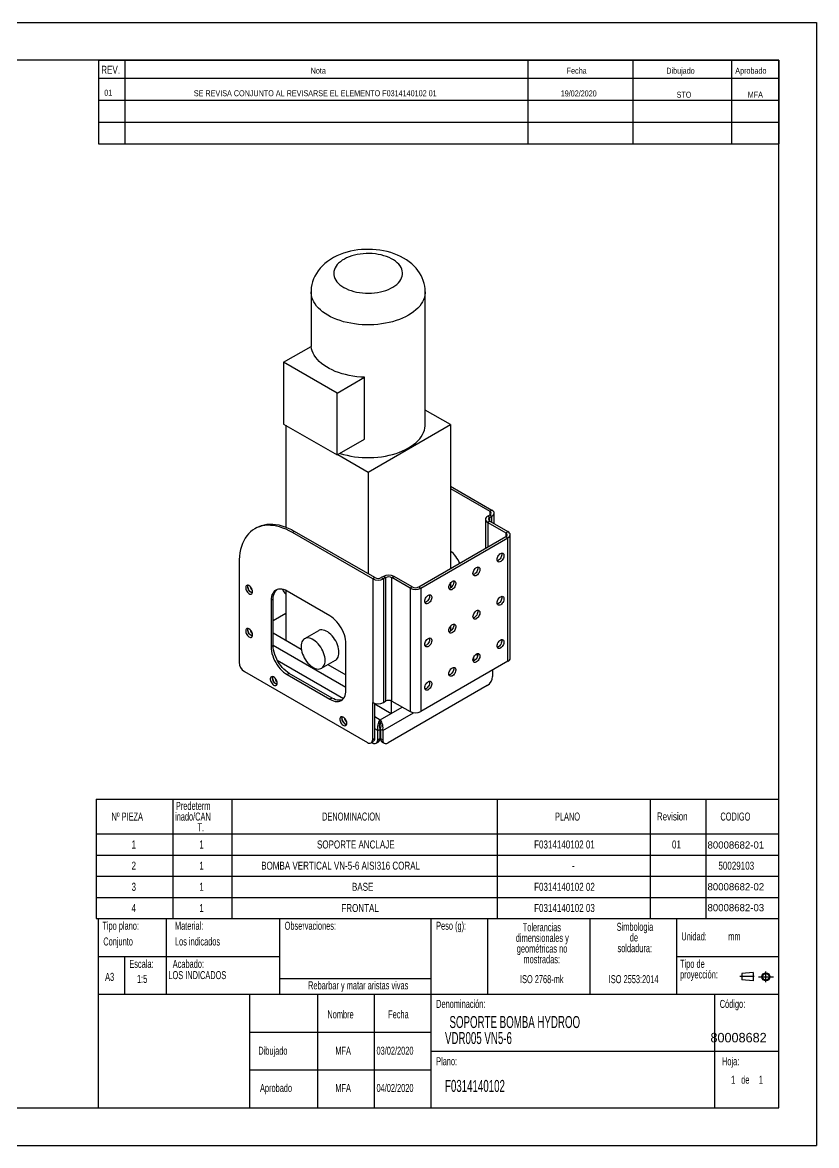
# Model space of a CAD drawing. Extents: x 0 to 420, y 0 to 297.
# Drawn here: x 210 to 420, y 0 to 297 of the extents above; entities that cross this region are included whole.
import ezdxf

# ---------------------------------------------------------------- set-up
doc = ezdxf.new("R2010")
doc.units = 0
doc.linetypes.add('CENTERX2', pattern=[20.32, 12.7, -2.54, 2.54, -2.54])
doc.layers.get('0').update_dxf_attribs({"linetype": 'CONTINUOUS'})
doc.layers.add('SLD-0', color=179, linetype='CONTINUOUS')
doc.styles.add('SLDTEXTSTYLE0', font='TXT', dxfattribs={"width": 0.605})
doc.styles.add('SLDTEXTSTYLE1', font='TXT', dxfattribs={"width": 0.75})

# ---------------------------------------------------------------- blocks, each defined once
blk = doc.blocks.new('BLOQUE3')
at = {"color": 7, "linetype": 'CENTERX2'}
for p, q in [((400.52, 128.85), (400.52, 131.19)), ((397.92, 130.06), (394.8, 130.06)), ((398.88, 130.02), (402.16, 130.02))]:
    blk.add_line(p, q, dxfattribs=at)
at = {"color": 7, "linetype": 'Continuous'}
for p, q in [((397.68, 130.95), (395.23, 130.77)), ((395.23, 130.77), (395.23, 129.34)), ((397.68, 129.16), (395.23, 129.34)), ((397.68, 130.95), (397.68, 129.16))]:
    blk.add_line(p, q, dxfattribs=at)
for radius in [0.892, 0.713]:
    blk.add_circle((400.52, 130.02), radius, dxfattribs=at)
blk = doc.blocks.new('SW_NOTE_0')
at = {"layer": 'SLD-0', "color": 0, "attachment_point": 2, "style": 'SLDTEXTSTYLE0'}
for s, insert, char_height in [('dimensionales y', (7.54, -0.09), 2.1167), ('Tolerancias', (7.41, 2.73), 2.1167), ('geométricas no', (7.46, -2.92), 2.1167), ('mostradas:', (7.38, -5.74), 2.117)]:
    blk.add_mtext(s, dxfattribs=dict(at, insert=insert, char_height=char_height))
blk = doc.blocks.new('SW_NOTE_0_1')
at = {"layer": 'SLD-0', "color": 0, "attachment_point": 1, "style": 'SLDTEXTSTYLE0'}
for s, insert, char_height in [('Tipo de', (0, 2.73), 2.117), ('proyección:', (0, -0.09), 2.1167)]:
    blk.add_mtext(s, dxfattribs=dict(at, insert=insert, char_height=char_height))
blk = doc.blocks.new('SW_NOTE_0_2')
at = {"layer": 'SLD-0', "color": 0, "char_height": 2.117, "attachment_point": 2, "style": 'SLDTEXTSTYLE0'}
for s, insert in [('Simbologia', (7.11, 2.73)), ('de', (6.84, -0.09)), ('soldadura:', (7.06, -2.92))]:
    blk.add_mtext(s, dxfattribs=dict(at, insert=insert))
blk = doc.blocks.new('SW_NOTE_0_4')
at = {"layer": 'SLD-0', "color": 0, "char_height": 3.175, "attachment_point": 1, "style": 'SLDTEXTSTYLE0'}
for s, insert in [('SOPORTE BOMBA HYDROO', (1.19, 4.09)), ('VDR005 VN5-6', (0, -0.14))]:
    blk.add_mtext(s, dxfattribs=dict(at, insert=insert))
blk = doc.blocks.new('SW_TABLEANNOTATION_0')
at = {"color": 0, "linetype": 'Continuous'}
for p, q in [((0, 0), (0, -9.22)), ((0, 0), (20.27, 0)), ((20.27, 0), (20.27, -9.22)), ((20.27, 0), (35.85, 0)), ((35.85, 0), (35.85, -9.22)), ((35.85, 0), (106.05, 0)), ((106.05, 0), (106.05, -9.22)), ((106.05, 0), (146.48, 0)), ((146.48, 0), (146.48, -9.22)), ((146.48, 0), (161.18, 0)), ((161.18, 0), (161.18, -9.22)), ((161.18, 0), (180.42, 0)), ((180.42, 0), (180.42, -9.22)), ((0, -9.22), (20.27, -9.22)), ((0, -9.22), (0, -14.82)), ((0, -9.22), (180.42, -9.22)), ((20.27, -9.22), (35.85, -9.22)), ((20.27, -9.22), (20.27, -14.82)), ((35.85, -9.22), (106.05, -9.22)), ((35.85, -9.22), (35.85, -14.82)), ((106.05, -9.22), (146.48, -9.22)), ((106.05, -9.22), (106.05, -14.82)), ((146.48, -9.22), (161.18, -9.22)), ((146.48, -9.22), (146.48, -14.82)), ((161.18, -9.22), (180.42, -9.22)), ((161.18, -9.22), (161.18, -14.82)), ((180.42, -9.22), (180.42, -14.82)), ((0, -14.82), (0, -20.41)), ((0, -14.82), (20.27, -14.82)), ((20.27, -14.82), (20.27, -20.41)), ((20.27, -14.82), (35.85, -14.82)), ((35.85, -14.82), (35.85, -20.41)), ((35.85, -14.82), (106.05, -14.82)), ((106.05, -14.82), (106.05, -20.41)), ((106.05, -14.82), (146.48, -14.82)), ((146.48, -14.82), (146.48, -20.41)), ((146.48, -14.82), (161.18, -14.82)), ((161.18, -14.82), (161.18, -20.41)), ((161.18, -14.82), (180.42, -14.82)), ((180.42, -14.82), (180.42, -20.41)), ((0, -20.41), (0, -26.01)), ((0, -20.41), (20.27, -20.41)), ((20.27, -20.41), (20.27, -26.01)), ((20.27, -20.41), (35.85, -20.41)), ((35.85, -20.41), (35.85, -26.01)), ((35.85, -20.41), (106.05, -20.41)), ((106.05, -20.41), (106.05, -26.01)), ((106.05, -20.41), (146.48, -20.41)), ((146.48, -20.41), (146.48, -26.01)), ((146.48, -20.41), (161.18, -20.41)), ((161.18, -20.41), (161.18, -26.01)), ((161.18, -20.41), (180.42, -20.41)), ((180.42, -20.41), (180.42, -26.01)), ((0, -26.01), (0, -31.61)), ((0, -26.01), (20.27, -26.01)), ((20.27, -26.01), (20.27, -31.61)), ((20.27, -26.01), (35.85, -26.01)), ((35.85, -26.01), (35.85, -31.61)), ((35.85, -26.01), (106.05, -26.01)), ((106.05, -26.01), (106.05, -31.61)), ((106.05, -26.01), (146.48, -26.01)), ((146.48, -26.01), (146.48, -31.61)), ((146.48, -26.01), (161.18, -26.01)), ((161.18, -26.01), (161.18, -31.61)), ((161.18, -26.01), (180.42, -26.01)), ((180.42, -26.01), (180.42, -31.61)), ((0, -31.61), (20.27, -31.61)), ((20.27, -31.61), (35.85, -31.61)), ((35.85, -31.61), (106.05, -31.61)), ((106.05, -31.61), (146.48, -31.61)), ((146.48, -31.61), (161.18, -31.61)), ((161.18, -31.61), (180.42, -31.61))]:
    blk.add_line(p, q, dxfattribs=at)
at = {"color": 0, "linetype": 'Continuous', "attachment_point": 1}
for s, insert, char_height, style in [('Predeterm', (21.08, -0.74), 2.117, 'SLDTEXTSTYLE0'), ('Nº PIEZA', (4.05, -3.57), 2.117, 'SLDTEXTSTYLE0'), ('inado/CAN', (20.85, -3.57), 2.117, 'SLDTEXTSTYLE0'), ('DENOMINACION', (59.74, -3.57), 2.1167, 'SLDTEXTSTYLE0'), ('PLANO', (121.33, -3.57), 2.117, 'SLDTEXTSTYLE0'), ('Revision', (148.27, -3.55), 2.117, 'SLDTEXTSTYLE1'), ('CODIGO', (165.08, -3.57), 2.117, 'SLDTEXTSTYLE0'), ('T.', (26.8, -6.39), 2.117, 'SLDTEXTSTYLE0'), ('1', (9.35, -10.96), 2.12, 'SLDTEXTSTYLE1'), ('1', (27.28, -10.96), 2.12, 'SLDTEXTSTYLE1'), ('SOPORTE ANCLAJE', (58.39, -10.96), 2.1167, 'SLDTEXTSTYLE1'), ('F0314140102 01', (115.81, -10.96), 2.1167, 'SLDTEXTSTYLE1'), ('01', (152.27, -10.96), 2.117, 'SLDTEXTSTYLE1'), ('2', (9.35, -16.56), 2.12, 'SLDTEXTSTYLE1'), ('1', (27.28, -16.56), 2.12, 'SLDTEXTSTYLE1'), ('BOMBA VERTICAL VN-5-6 AISI316 CORAL', (43.64, -16.56), 2.1167, 'SLDTEXTSTYLE1'), ('-', (125.8, -16.56), 2.12, 'SLDTEXTSTYLE1'), ('50029103', (164.55, -16.56), 2.117, 'SLDTEXTSTYLE1'), ('3', (9.35, -22.15), 2.12, 'SLDTEXTSTYLE1'), ('1', (27.28, -22.15), 2.12, 'SLDTEXTSTYLE1'), ('BASE', (67.64, -22.15), 2.117, 'SLDTEXTSTYLE1'), ('F0314140102 02', (115.81, -22.15), 2.1167, 'SLDTEXTSTYLE1'), ('4', (9.35, -27.75), 2.12, 'SLDTEXTSTYLE1'), ('1', (27.28, -27.75), 2.12, 'SLDTEXTSTYLE1'), ('FRONTAL', (64.84, -27.75), 2.117, 'SLDTEXTSTYLE1'), ('F0314140102 03', (115.81, -27.75), 2.1167, 'SLDTEXTSTYLE1')]:
    blk.add_mtext(s, dxfattribs=dict(at, insert=insert, char_height=char_height, style=style))

msp = doc.modelspace()

# ---------------------------------------------------------------- linework, layer by layer
at = {"color": 7, "linetype": 'Continuous'}
for p, q in [((0, 297), (420, 297)), ((420, 297), (420, 0)), ((410, 287), (20, 287)), ((230.09, 287), (410, 287)), ((230.09, 287), (230.09, 264.87)), ((237.03, 287), (237.03, 264.87)), ((343.66, 287), (343.66, 264.87)), ((371.46, 287), (371.46, 264.87)), ((397.51, 287), (397.51, 264.87)), ((410, 287), (410, 264.87)), ((410, 10), (410, 287)), ((230.09, 282.27), (410, 282.27)), ((230.09, 276.47), (410, 276.47)), ((230.09, 270.67), (410, 270.67)), ((230.09, 264.87), (410, 264.87)), ((286.32, 225.75), (286.32, 211.31)), ((316.52, 190.64), (316.52, 225.75)), ((279.07, 207.13), (286.35, 211.33)), ((293.22, 198.97), (279.07, 207.13)), ((279.07, 207.13), (279.07, 190.8)), ((293.22, 198.97), (300.49, 203.16)), ((300.49, 186.83), (300.49, 203.16)), ((293.22, 182.64), (293.22, 198.97)), ((323.2, 190.64), (316.52, 194.49)), ((279.07, 190.8), (293.22, 182.64)), ((279.64, 190.47), (279.64, 163.55)), ((301.42, 178.06), (323.2, 190.64)), ((323.2, 190.64), (323.2, 152.59)), ((293.22, 182.64), (300.49, 186.83)), ((293.36, 182.72), (301.42, 178.06)), ((301.42, 178.06), (301.42, 151.2)), ((323.2, 174.38), (334.16, 168.06)), ((323.2, 173.73), (333.59, 167.73)), ((333.03, 166.42), (333.59, 166.75)), ((333.59, 166.1), (333.03, 166.42)), ((333.59, 167.73), (334.16, 168.06)), ((333.59, 166.75), (334.16, 166.42)), ((333.59, 166.1), (334.16, 166.42)), ((334.74, 164.45), (334.74, 167.24)), ((271.97, 163.41), (271.41, 163.09)), ((332.44, 165.61), (332.44, 157.92)), ((333.59, 165.12), (333.03, 164.79)), ((333.03, 164.79), (337.83, 162.02)), ((333.59, 165.12), (338.4, 162.34)), ((281.97, 162.42), (281.41, 162.1)), ((302.62, 149.85), (281.41, 162.1)), ((303.19, 150.18), (281.97, 162.42)), ((314.78, 147.73), (337.83, 161.04)), ((315.35, 147.4), (338.4, 160.71)), ((337.83, 162.02), (338.4, 162.34)), ((337.83, 161.04), (338.4, 160.71)), ((338.4, 128.05), (338.4, 160.71)), ((338.99, 128.86), (338.99, 161.53)), ((267.27, 153.93), (267.27, 127.8)), ((303.19, 150.18), (302.62, 149.85)), ((302.62, 149.85), (302.62, 117.19)), ((305.45, 150.5), (304.88, 150.18)), ((304.88, 150.18), (305.45, 149.85)), ((306.02, 150.18), (305.45, 150.5)), ((306.02, 150.18), (305.45, 149.85)), ((305.45, 149.85), (305.45, 117.19)), ((306.02, 150.18), (306.02, 117.52)), ((307.71, 150.18), (308.28, 150.5)), ((312.52, 147.4), (307.71, 150.18)), ((307.71, 117.52), (307.71, 150.18)), ((313.09, 147.73), (308.28, 150.5)), ((323.2, 148.75), (323.2, 147.45)), ((279.64, 146.77), (279.64, 133.64)), ((291.31, 140.05), (279.99, 146.58)), ((313.09, 147.73), (312.52, 147.4)), ((312.52, 147.4), (312.52, 114.74)), ((314.78, 147.73), (315.35, 147.4)), ((315.35, 147.4), (315.35, 114.74)), ((276.32, 144.46), (275.75, 144.13)), ((275.75, 144.13), (275.75, 131.89)), ((276.32, 132.21), (276.32, 144.46)), ((279.64, 140.66), (276.32, 138.74)), ((323.2, 137.31), (323.2, 136.01)), ((276.32, 135.56), (283.72, 131.28)), ((288.28, 136.15), (284.6, 134.03)), ((276.32, 132.21), (275.75, 131.89)), ((276.32, 132.29), (295.55, 121.19)), ((279.64, 133.64), (283.72, 131.28)), ((295.55, 120.46), (295.55, 132.7)), ((289.1, 126.23), (292.78, 128.36)), ((338.4, 128.05), (315.35, 114.74)), ((329.28, 129.06), (329.28, 128.12)), ((268.68, 125.35), (301.21, 106.58)), ((280.56, 124.86), (279.99, 124.54)), ((291.87, 118.33), (280.56, 124.86)), ((290.79, 127.21), (295.55, 124.46)), ((334.34, 125.7), (334.34, 124.07)), ((279.99, 124.54), (291.31, 118.01)), ((332.93, 121.62), (306.68, 106.47)), ((291.87, 118.33), (291.31, 118.01)), ((302.62, 107.39), (302.62, 117.19)), ((303.19, 107.72), (303.19, 116.96)), ((303.19, 116.78), (307.5, 114.29)), ((305.45, 117.19), (306.02, 117.52)), ((307.3, 117.67), (307.5, 117.56)), ((307.5, 117.56), (307.56, 117.59)), ((307.5, 117.56), (307.5, 114.29)), ((307.5, 114.29), (310.4, 115.97)), ((307.71, 117.52), (312.52, 114.74)), ((303.94, 109.74), (304.5, 110.06)), ((304.5, 110.06), (304.5, 107.61)), ((304.6, 111.96), (304.6, 112.62)), ((305.27, 109.74), (304.7, 110.06)), ((304.7, 110.06), (304.7, 107.61)), ((302.62, 107.39), (303.19, 107.72)), ((303.94, 107.29), (303.94, 109.74)), ((303.94, 107.29), (304.5, 107.61)), ((304.7, 107.61), (305.27, 107.29)), ((305.27, 109.74), (305.27, 107.29)), ((302.21, 106.48), (302.77, 106.8)), ((302.52, 106.47), (302.36, 106.56)), ((303.52, 106.37), (304.09, 106.7)), ((305.12, 106.7), (305.68, 106.37)), ((230, 60), (410, 60)), ((230, 60), (230, 10)), ((20, 10), (410, 10)), ((7.53, 0), (420, 0))]:
    msp.add_line(p, q, dxfattribs=at)
at = {"color": 8, "linetype": 'Continuous'}
for p, q in [((333.59, 167.73), (333.59, 166.75)), ((334.16, 164.79), (334.16, 166.42)), ((333.03, 164.79), (333.03, 158.26)), ((333.59, 165.12), (333.59, 166.1)), ((337.83, 162.02), (337.83, 161.04)), ((277.4, 128.32), (294.9, 118.22)), ((330.39, 129.57), (329.86, 129.87)), ((304.6, 112.62), (310.4, 115.97)), ((303.19, 113.43), (304.6, 112.62)), ((305.27, 109.74), (313.42, 114.44)), ((303.94, 109.74), (303.19, 110.17))]:
    msp.add_line(p, q, dxfattribs=at)
at = {"color": 7, "linetype": 'Continuous', "flags": 128}
for points in [[(316.52, 225.74), (316.52, 225.78), (316.48, 226.53), (316.39, 227.28), (316.23, 228.01), (316.01, 228.73), (315.74, 229.43), (315.41, 230.11), (315.02, 230.78), (314.58, 231.41), (314.09, 232.03), (313.54, 232.62), (312.94, 233.18), (312.28, 233.71), (311.57, 234.21), (310.81, 234.68), (310.01, 235.11), (309.17, 235.5), (308.29, 235.84), (307.38, 236.14), (306.46, 236.4), (305.51, 236.61), (304.55, 236.77), (303.58, 236.89), (302.61, 236.97), (301.63, 237), (300.65, 236.99), (299.67, 236.93), (298.7, 236.83), (297.74, 236.68), (296.78, 236.49), (295.84, 236.25), (294.92, 235.97), (294.01, 235.64), (293.13, 235.25), (292.28, 234.82), (291.47, 234.34), (290.7, 233.82), (289.98, 233.25), (289.32, 232.64), (288.72, 231.99), (288.18, 231.32), (287.72, 230.62), (287.32, 229.9), (286.99, 229.17), (286.72, 228.42), (286.52, 227.66), (286.39, 226.9), (286.33, 226.14), (286.33, 225.75)], [(294.98, 226.93), (295.58, 226.62), (296.22, 226.33), (296.9, 226.09), (297.61, 225.87), (298.36, 225.7), (299.13, 225.56), (299.92, 225.46), (300.71, 225.41), (301.52, 225.39), (302.32, 225.42), (303.12, 225.48), (303.9, 225.59), (304.67, 225.74), (305.41, 225.92), (306.11, 226.15), (306.78, 226.4), (307.41, 226.69), (307.99, 227.01), (308.52, 227.36), (309, 227.74), (309.41, 228.14), (309.77, 228.55), (310.05, 228.99), (310.27, 229.44), (310.42, 229.89), (310.5, 230.36), (310.51, 230.82), (310.45, 231.28), (310.32, 231.74), (310.12, 232.19), (309.85, 232.63), (309.51, 233.05), (309.11, 233.45), (308.65, 233.84), (308.13, 234.19), (307.56, 234.52), (306.95, 234.82), (306.28, 235.08), (305.59, 235.32), (304.85, 235.51), (304.1, 235.67), (303.32, 235.78), (302.52, 235.86), (301.72, 235.9), (300.92, 235.89), (300.11, 235.84), (299.32, 235.76), (298.55, 235.63), (297.8, 235.46), (297.07, 235.26), (296.38, 235.02), (295.73, 234.75), (295.13, 234.44), (294.57, 234.11), (294.07, 233.74), (293.62, 233.36), (293.24, 232.95), (292.92, 232.52), (292.66, 232.08), (292.48, 231.63), (292.36, 231.17), (292.32, 230.7), (292.35, 230.24), (292.44, 229.78), (292.61, 229.32), (292.85, 228.88), (293.15, 228.45), (293.52, 228.04), (293.95, 227.64), (294.44, 227.27), (294.98, 226.93)], [(300.49, 203.16), (299.45, 203.22), (298.43, 203.32), (297.41, 203.46), (296.42, 203.64), (295.45, 203.86), (294.51, 204.11), (293.6, 204.41), (292.73, 204.74), (291.9, 205.1), (291.12, 205.49), (290.38, 205.92), (289.7, 206.37), (289.07, 206.85), (288.5, 207.35), (287.99, 207.88), (287.55, 208.42), (287.17, 208.98), (286.86, 209.55), (286.62, 210.14), (286.45, 210.73), (286.35, 211.33)], [(293.95, 183.06), (294.02, 183.04), (294.93, 182.76), (295.88, 182.53), (296.85, 182.33), (297.84, 182.17), (298.85, 182.04), (299.87, 181.96), (300.9, 181.92), (301.93, 181.92), (302.96, 181.96), (303.98, 182.04), (304.99, 182.17), (305.99, 182.33), (306.96, 182.53), (307.9, 182.76), (308.82, 183.04), (309.7, 183.35), (310.54, 183.69), (311.34, 184.06), (312.1, 184.47), (312.8, 184.91), (313.45, 185.37), (314.05, 185.85), (314.58, 186.36), (315.06, 186.89), (315.47, 187.44), (315.81, 188), (316.09, 188.57), (316.3, 189.15), (316.44, 189.74), (316.51, 190.34), (316.52, 190.64)], [(333.03, 166.42), (332.78, 166.25), (332.59, 166.05), (332.48, 165.83), (332.44, 165.61), (332.48, 165.38), (332.59, 165.17), (332.78, 164.97), (333.03, 164.79)], [(334.16, 166.42), (334.41, 166.6), (334.59, 166.8), (334.71, 167.02), (334.74, 167.24), (334.71, 167.47), (334.59, 167.68), (334.41, 167.88), (334.16, 168.06)], [(281.41, 162.1), (280.55, 162.56), (279.7, 162.96), (278.86, 163.3), (278.02, 163.58), (277.2, 163.79), (276.39, 163.93), (275.6, 164.01), (274.84, 164.02), (274.09, 163.97), (273.37, 163.84), (272.69, 163.66), (272.03, 163.4), (271.41, 163.09), (270.82, 162.71), (270.28, 162.27), (269.77, 161.76), (269.31, 161.2), (268.89, 160.59), (268.51, 159.91), (268.18, 159.19), (267.91, 158.42), (267.68, 157.6), (267.5, 156.74), (267.37, 155.84), (267.29, 154.9), (267.27, 153.93)], [(271.97, 163.41), (272.6, 163.73), (273.25, 163.98), (273.94, 164.17), (274.66, 164.29), (275.4, 164.35), (276.17, 164.34), (276.96, 164.26), (277.77, 164.11), (278.59, 163.9), (279.42, 163.63), (280.27, 163.29), (281.12, 162.89), (281.97, 162.42)], [(338.4, 160.71), (338.65, 160.89), (338.83, 161.08), (338.95, 161.3), (338.99, 161.53), (338.95, 161.75), (338.83, 161.97), (338.65, 162.17), (338.4, 162.34)], [(335.5, 154.95), (335.53, 155.21), (335.6, 155.49), (335.72, 155.76), (335.87, 156.02), (336.06, 156.25), (336.26, 156.44), (336.47, 156.57), (336.68, 156.65), (336.88, 156.67), (337.05, 156.62), (337.19, 156.51), (337.28, 156.35), (337.33, 156.13), (337.33, 155.89), (337.28, 155.62), (337.19, 155.34), (337.05, 155.08), (336.88, 154.83), (336.68, 154.62), (336.47, 154.46), (336.26, 154.35), (336.06, 154.3), (335.87, 154.32), (335.72, 154.4), (335.6, 154.53), (335.53, 154.72), (335.5, 154.95)], [(336.72, 156.66), (336.77, 156.46), (336.77, 156.21), (336.72, 155.95), (336.62, 155.67), (336.49, 155.4), (336.31, 155.16), (336.12, 154.95), (335.91, 154.78), (335.7, 154.67), (335.55, 154.63)], [(329.14, 151.28), (329.16, 151.54), (329.24, 151.81), (329.35, 152.09), (329.51, 152.35), (329.69, 152.58), (329.9, 152.76), (330.11, 152.9), (330.32, 152.98), (330.52, 153), (330.69, 152.95), (330.82, 152.84), (330.92, 152.67), (330.97, 152.46), (330.97, 152.21), (330.92, 151.95), (330.82, 151.67), (330.69, 151.4), (330.52, 151.16), (330.32, 150.95), (330.11, 150.78), (329.9, 150.67), (329.69, 150.63), (329.51, 150.64), (329.35, 150.72), (329.24, 150.86), (329.16, 151.05), (329.14, 151.28)], [(330.36, 152.99), (330.4, 152.79), (330.4, 152.54), (330.35, 152.27), (330.26, 152), (330.12, 151.73), (329.95, 151.48), (329.75, 151.27), (329.54, 151.11), (329.33, 151), (329.19, 150.96)], [(322.77, 147.61), (322.8, 147.87), (322.87, 148.14), (322.99, 148.41), (323.14, 148.67), (323.33, 148.9), (323.53, 149.09), (323.75, 149.23), (323.96, 149.31), (324.15, 149.32), (324.32, 149.27), (324.46, 149.16), (324.56, 149), (324.61, 148.79), (324.61, 148.54), (324.56, 148.27), (324.46, 148), (324.32, 147.73), (324.15, 147.48), (323.96, 147.27), (323.75, 147.11), (323.53, 147), (323.33, 146.95), (323.14, 146.97), (322.99, 147.05), (322.87, 147.19), (322.8, 147.38), (322.77, 147.61)], [(324, 149.31), (324.04, 149.11), (324.04, 148.87), (323.99, 148.6), (323.9, 148.32), (323.76, 148.06), (323.59, 147.81), (323.39, 147.6), (323.18, 147.43), (322.97, 147.33), (322.82, 147.29)], [(270.87, 146.46), (270.85, 146.72), (270.77, 146.99), (270.66, 147.27), (270.5, 147.53), (270.32, 147.76), (270.11, 147.94), (269.9, 148.08), (269.69, 148.16), (269.49, 148.18), (269.32, 148.13), (269.18, 148.02), (269.09, 147.85), (269.04, 147.64), (269.04, 147.39), (269.09, 147.13), (269.18, 146.85), (269.32, 146.58), (269.49, 146.34), (269.69, 146.13), (269.9, 145.96), (270.11, 145.85), (270.32, 145.81), (270.5, 145.82), (270.66, 145.9), (270.77, 146.04), (270.85, 146.23), (270.87, 146.46)], [(269.6, 147.85), (269.62, 148.08), (269.65, 148.17)], [(270.82, 146.14), (270.78, 146.15), (270.57, 146.23), (270.36, 146.36), (270.15, 146.55), (269.97, 146.78), (269.81, 147.04), (269.7, 147.32), (269.62, 147.59), (269.6, 147.85)], [(270.82, 146.14), (270.68, 146.18), (270.46, 146.29), (270.25, 146.45), (270.06, 146.66), (269.89, 146.91), (269.75, 147.18), (269.65, 147.45), (269.61, 147.72), (269.61, 147.97), (269.65, 148.17)], [(279.99, 146.58), (279.52, 146.83), (279.05, 147.01), (278.59, 147.12), (278.15, 147.16), (277.74, 147.14), (277.35, 147.04), (276.99, 146.88), (276.68, 146.65), (276.4, 146.36), (276.17, 146.02), (275.99, 145.61), (275.86, 145.16), (275.78, 144.67), (275.75, 144.13)], [(276.32, 144.46), (276.34, 144.99), (276.42, 145.49), (276.55, 145.94), (276.74, 146.34), (276.97, 146.69), (277.24, 146.98), (277.29, 147.02)], [(316.41, 143.93), (316.43, 144.19), (316.51, 144.47), (316.62, 144.74), (316.78, 145), (316.96, 145.23), (317.17, 145.42), (317.38, 145.55), (317.59, 145.63), (317.79, 145.65), (317.96, 145.6), (318.1, 145.49), (318.19, 145.32), (318.24, 145.11), (318.24, 144.87), (318.19, 144.6), (318.1, 144.32), (317.96, 144.05), (317.79, 143.81), (317.59, 143.6), (317.38, 143.43), (317.17, 143.33), (316.96, 143.28), (316.78, 143.29), (316.62, 143.37), (316.51, 143.51), (316.43, 143.7), (316.41, 143.93)], [(317.63, 145.64), (317.68, 145.44), (317.68, 145.19), (317.63, 144.93), (317.53, 144.65), (317.39, 144.38), (317.22, 144.14), (317.03, 143.92), (316.82, 143.76), (316.6, 143.65), (316.46, 143.61)], [(335.5, 143.52), (335.53, 143.78), (335.6, 144.05), (335.72, 144.33), (335.87, 144.59), (336.06, 144.82), (336.26, 145.01), (336.47, 145.14), (336.68, 145.22), (336.88, 145.24), (337.05, 145.19), (337.19, 145.08), (337.28, 144.91), (337.33, 144.7), (337.33, 144.46), (337.28, 144.19), (337.19, 143.91), (337.05, 143.64), (336.88, 143.4), (336.68, 143.19), (336.47, 143.02), (336.26, 142.92), (336.06, 142.87), (335.87, 142.88), (335.72, 142.96), (335.6, 143.1), (335.53, 143.29), (335.5, 143.52)], [(336.72, 145.23), (336.77, 145.03), (336.77, 144.78), (336.72, 144.52), (336.62, 144.24), (336.49, 143.97), (336.31, 143.73), (336.12, 143.51), (335.91, 143.35), (335.7, 143.24), (335.55, 143.2)], [(295.55, 132.7), (295.52, 133.27), (295.44, 133.86), (295.31, 134.46), (295.13, 135.07), (294.9, 135.69), (294.62, 136.29), (294.31, 136.89), (293.95, 137.46), (293.56, 138), (293.15, 138.5), (292.71, 138.97), (292.25, 139.38), (291.78, 139.75), (291.31, 140.05)], [(329.14, 139.85), (329.16, 140.11), (329.24, 140.38), (329.35, 140.65), (329.51, 140.91), (329.69, 141.14), (329.9, 141.33), (330.11, 141.47), (330.32, 141.55), (330.52, 141.56), (330.69, 141.52), (330.82, 141.41), (330.92, 141.24), (330.97, 141.03), (330.97, 140.78), (330.92, 140.51), (330.82, 140.24), (330.69, 139.97), (330.52, 139.73), (330.32, 139.51), (330.11, 139.35), (329.9, 139.24), (329.69, 139.19), (329.51, 139.21), (329.35, 139.29), (329.24, 139.43), (329.16, 139.62), (329.14, 139.85)], [(330.36, 141.56), (330.4, 141.36), (330.4, 141.11), (330.35, 140.84), (330.26, 140.57), (330.12, 140.3), (329.95, 140.05), (329.75, 139.84), (329.54, 139.68), (329.33, 139.57), (329.19, 139.53)], [(270.87, 135.03), (270.85, 135.29), (270.77, 135.56), (270.66, 135.84), (270.5, 136.09), (270.32, 136.32), (270.11, 136.51), (269.9, 136.65), (269.69, 136.73), (269.49, 136.74), (269.32, 136.7), (269.18, 136.59), (269.09, 136.42), (269.04, 136.21), (269.04, 135.96), (269.09, 135.69), (269.18, 135.42), (269.32, 135.15), (269.49, 134.91), (269.69, 134.69), (269.9, 134.53), (270.11, 134.42), (270.32, 134.37), (270.5, 134.39), (270.66, 134.47), (270.77, 134.61), (270.85, 134.8), (270.87, 135.03)], [(269.6, 136.42), (269.62, 136.65), (269.65, 136.74)], [(270.82, 134.71), (270.68, 134.75), (270.46, 134.86), (270.25, 135.02), (270.06, 135.23), (269.89, 135.48), (269.75, 135.75), (269.65, 136.02), (269.61, 136.29), (269.61, 136.54), (269.65, 136.74)], [(322.77, 136.17), (322.8, 136.43), (322.87, 136.71), (322.99, 136.98), (323.14, 137.24), (323.33, 137.47), (323.53, 137.66), (323.75, 137.8), (323.96, 137.87), (324.15, 137.89), (324.32, 137.84), (324.46, 137.73), (324.56, 137.57), (324.61, 137.36), (324.61, 137.11), (324.56, 136.84), (324.46, 136.57), (324.32, 136.3), (324.15, 136.05), (323.96, 135.84), (323.75, 135.68), (323.53, 135.57), (323.33, 135.52), (323.14, 135.54), (322.99, 135.62), (322.87, 135.75), (322.8, 135.94), (322.77, 136.17)], [(324, 137.88), (324.04, 137.68), (324.04, 137.44), (323.99, 137.17), (323.9, 136.89), (323.76, 136.62), (323.59, 136.38), (323.39, 136.17), (323.18, 136), (322.97, 135.89), (322.82, 135.85)], [(270.82, 134.71), (270.78, 134.72), (270.57, 134.8), (270.36, 134.93), (270.15, 135.12), (269.97, 135.35), (269.81, 135.61), (269.7, 135.88), (269.62, 136.16), (269.6, 136.42)], [(290.03, 128.29), (290.01, 128.77), (289.93, 129.27), (289.81, 129.78), (289.64, 130.29), (289.43, 130.8), (289.17, 131.31), (288.88, 131.79), (288.56, 132.25), (288.21, 132.67), (287.84, 133.06), (287.45, 133.4), (287.05, 133.68), (286.65, 133.91), (286.26, 134.08), (285.87, 134.19), (285.5, 134.24), (285.15, 134.22), (284.82, 134.13), (284.53, 133.99), (284.28, 133.78), (284.06, 133.51), (283.89, 133.19), (283.77, 132.82), (283.7, 132.41), (283.67, 131.97), (283.7, 131.49), (283.77, 131), (283.89, 130.49), (284.06, 129.97), (284.28, 129.46), (284.53, 128.95), (284.82, 128.47), (285.15, 128.01), (285.5, 127.59), (285.87, 127.2), (286.26, 126.87), (286.65, 126.58), (287.05, 126.35), (287.45, 126.18), (287.84, 126.07), (288.21, 126.02), (288.56, 126.04), (288.88, 126.13), (289.17, 126.28), (289.43, 126.48), (289.64, 126.75), (289.81, 127.07), (289.93, 127.44), (290.01, 127.85), (290.03, 128.29)], [(292.78, 128.36), (292.85, 128.4), (293.1, 128.61), (293.32, 128.87), (293.49, 129.19), (293.61, 129.56), (293.69, 129.97), (293.71, 130.42), (293.69, 130.89), (293.61, 131.39), (293.49, 131.9), (293.32, 132.41), (293.1, 132.93), (292.85, 133.43), (292.56, 133.91), (292.23, 134.37), (291.88, 134.8), (291.51, 135.18), (291.13, 135.52), (290.73, 135.81), (290.33, 136.04), (289.93, 136.21), (289.55, 136.32), (289.17, 136.36), (288.82, 136.34), (288.5, 136.26), (288.28, 136.15)], [(316.41, 132.5), (316.43, 132.76), (316.51, 133.03), (316.62, 133.31), (316.78, 133.57), (316.96, 133.8), (317.17, 133.98), (317.38, 134.12), (317.59, 134.2), (317.79, 134.22), (317.96, 134.17), (318.1, 134.06), (318.19, 133.89), (318.24, 133.68), (318.24, 133.44), (318.19, 133.17), (318.1, 132.89), (317.96, 132.62), (317.79, 132.38), (317.59, 132.17), (317.38, 132), (317.17, 131.89), (316.96, 131.85), (316.78, 131.86), (316.62, 131.94), (316.51, 132.08), (316.43, 132.27), (316.41, 132.5)], [(317.63, 134.21), (317.68, 134.01), (317.68, 133.76), (317.63, 133.49), (317.53, 133.22), (317.39, 132.95), (317.22, 132.7), (317.03, 132.49), (316.82, 132.33), (316.6, 132.22), (316.46, 132.18)], [(335.5, 132.09), (335.53, 132.35), (335.6, 132.62), (335.72, 132.9), (335.87, 133.16), (336.06, 133.39), (336.26, 133.57), (336.47, 133.71), (336.68, 133.79), (336.88, 133.81), (337.05, 133.76), (337.19, 133.65), (337.28, 133.48), (337.33, 133.27), (337.33, 133.03), (337.28, 132.76), (337.19, 132.48), (337.05, 132.21), (336.88, 131.97), (336.68, 131.76), (336.47, 131.59), (336.26, 131.48), (336.06, 131.44), (335.87, 131.45), (335.72, 131.53), (335.6, 131.67), (335.53, 131.86), (335.5, 132.09)], [(336.72, 133.8), (336.77, 133.6), (336.77, 133.35), (336.72, 133.08), (336.62, 132.81), (336.49, 132.54), (336.31, 132.29), (336.12, 132.08), (335.91, 131.92), (335.7, 131.81), (335.55, 131.77)], [(275.75, 131.89), (275.78, 131.32), (275.86, 130.73), (275.99, 130.13), (276.17, 129.52), (276.4, 128.9), (276.68, 128.3), (276.99, 127.7), (277.35, 127.13), (277.74, 126.59), (278.15, 126.08), (278.59, 125.62), (279.05, 125.2), (279.52, 124.84), (279.99, 124.54)], [(280.56, 124.86), (280.08, 125.17), (279.62, 125.53), (279.16, 125.95), (278.72, 126.41), (278.3, 126.92), (277.91, 127.46), (277.56, 128.03), (277.24, 128.62), (276.97, 129.23), (276.74, 129.84), (276.55, 130.46), (276.42, 131.06), (276.34, 131.65), (276.32, 132.21)], [(329.14, 128.42), (329.16, 128.68), (329.24, 128.95), (329.35, 129.22), (329.51, 129.48), (329.69, 129.71), (329.9, 129.9), (330.11, 130.04), (330.32, 130.12), (330.52, 130.13), (330.69, 130.08), (330.82, 129.97), (330.92, 129.81), (330.97, 129.6), (330.97, 129.35), (330.92, 129.08), (330.82, 128.81), (330.69, 128.54), (330.52, 128.29), (330.32, 128.08), (330.11, 127.92), (329.9, 127.81), (329.69, 127.76), (329.51, 127.78), (329.35, 127.86), (329.24, 128), (329.16, 128.19), (329.14, 128.42)], [(330.36, 130.12), (330.4, 129.92), (330.4, 129.68), (330.35, 129.41), (330.26, 129.13), (330.12, 128.87), (329.95, 128.62), (329.75, 128.41), (329.54, 128.25), (329.33, 128.14), (329.19, 128.1)], [(322.77, 124.74), (322.8, 125), (322.87, 125.28), (322.99, 125.55), (323.14, 125.81), (323.33, 126.04), (323.53, 126.23), (323.75, 126.36), (323.96, 126.44), (324.15, 126.46), (324.32, 126.41), (324.46, 126.3), (324.56, 126.14), (324.61, 125.92), (324.61, 125.68), (324.56, 125.41), (324.46, 125.13), (324.32, 124.87), (324.15, 124.62), (323.96, 124.41), (323.75, 124.24), (323.53, 124.14), (323.33, 124.09), (323.14, 124.11), (322.99, 124.18), (322.87, 124.32), (322.8, 124.51), (322.77, 124.74)], [(324, 126.45), (324.04, 126.25), (324.04, 126), (323.99, 125.74), (323.9, 125.46), (323.76, 125.19), (323.59, 124.95), (323.39, 124.74), (323.18, 124.57), (322.97, 124.46), (322.82, 124.42)], [(277.38, 122.29), (277.35, 122.55), (277.28, 122.82), (277.16, 123.1), (277.01, 123.36), (276.82, 123.59), (276.62, 123.78), (276.4, 123.91), (276.19, 123.99), (276, 124.01), (275.83, 123.96), (275.69, 123.85), (275.59, 123.68), (275.54, 123.47), (275.54, 123.23), (275.59, 122.96), (275.69, 122.68), (275.83, 122.41), (276, 122.17), (276.19, 121.96), (276.4, 121.79), (276.62, 121.68), (276.82, 121.64), (277.01, 121.65), (277.16, 121.73), (277.28, 121.87), (277.35, 122.06), (277.38, 122.29)], [(276.1, 123.68), (276.13, 123.91), (276.16, 124)], [(277.33, 121.97), (277.29, 121.98), (277.08, 122.06), (276.86, 122.2), (276.66, 122.38), (276.47, 122.61), (276.32, 122.87), (276.2, 123.15), (276.13, 123.42), (276.1, 123.68)], [(276.16, 124), (276.14, 123.96), (276.11, 123.74), (276.12, 123.49), (276.18, 123.22), (276.29, 122.94), (276.43, 122.68), (276.61, 122.44), (276.81, 122.24), (277.02, 122.09)], [(277.02, 122.09), (277.24, 121.99), (277.33, 121.97)], [(316.41, 121.07), (316.43, 121.33), (316.51, 121.6), (316.62, 121.88), (316.78, 122.13), (316.96, 122.36), (317.17, 122.55), (317.38, 122.69), (317.59, 122.77), (317.79, 122.78), (317.96, 122.74), (318.1, 122.63), (318.19, 122.46), (318.24, 122.25), (318.24, 122), (318.19, 121.74), (318.1, 121.46), (317.96, 121.19), (317.79, 120.95), (317.59, 120.74), (317.38, 120.57), (317.17, 120.46), (316.96, 120.41), (316.78, 120.43), (316.62, 120.51), (316.51, 120.65), (316.43, 120.84), (316.41, 121.07)], [(317.63, 122.78), (317.68, 122.58), (317.68, 122.33), (317.63, 122.06), (317.53, 121.79), (317.39, 121.52), (317.22, 121.27), (317.03, 121.06), (316.82, 120.9), (316.6, 120.79), (316.46, 120.75)], [(291.31, 118.01), (291.78, 117.76), (292.25, 117.58), (292.71, 117.47), (293.15, 117.43), (293.56, 117.45), (293.95, 117.55), (294.31, 117.71), (294.62, 117.94), (294.9, 118.22), (295.13, 118.57), (295.31, 118.98), (295.44, 119.43), (295.52, 119.92), (295.55, 120.46)], [(294.58, 117.9), (294.52, 117.87), (294.13, 117.78), (293.71, 117.75), (293.27, 117.8), (292.82, 117.91), (292.35, 118.09), (291.87, 118.33)], [(295.76, 111.68), (295.74, 111.94), (295.66, 112.21), (295.55, 112.48), (295.39, 112.74), (295.21, 112.97), (295, 113.16), (294.79, 113.3), (294.58, 113.38), (294.38, 113.39), (294.21, 113.34), (294.07, 113.24), (293.98, 113.07), (293.93, 112.86), (293.93, 112.61), (293.98, 112.34), (294.07, 112.07), (294.21, 111.8), (294.38, 111.55), (294.58, 111.34), (294.79, 111.18), (295, 111.07), (295.21, 111.02), (295.39, 111.04), (295.55, 111.12), (295.66, 111.26), (295.74, 111.45), (295.76, 111.68)], [(294.49, 113.07), (294.51, 113.3), (294.54, 113.39)], [(294.54, 113.39), (294.53, 113.35), (294.49, 113.13), (294.5, 112.87), (294.56, 112.6), (294.67, 112.33), (294.82, 112.06), (295, 111.82), (295.2, 111.62), (295.41, 111.47)], [(295.71, 111.36), (295.67, 111.37), (295.46, 111.44), (295.25, 111.58), (295.04, 111.77), (294.86, 112), (294.7, 112.26), (294.59, 112.53), (294.51, 112.81), (294.49, 113.07)], [(295.41, 111.47), (295.62, 111.38), (295.71, 111.36)], [(301.21, 106.58), (301.48, 106.45), (301.75, 106.39), (301.99, 106.4), (302.21, 106.48), (302.38, 106.62), (302.51, 106.83), (302.59, 107.09), (302.62, 107.39)], [(302.52, 106.47), (302.8, 106.34), (303.06, 106.28), (303.31, 106.29), (303.52, 106.37), (303.7, 106.52), (303.83, 106.72), (303.91, 106.98), (303.94, 107.29)], [(305.27, 107.29), (305.29, 106.98), (305.37, 106.72), (305.5, 106.52), (305.68, 106.37), (305.9, 106.29), (306.14, 106.28), (306.4, 106.34), (306.68, 106.47)]]:
    msp.add_lwpolyline(points, dxfattribs=at)
at = {"color": 8, "linetype": 'Continuous', "flags": 128}
for points in [[(290.74, 219.58), (290.04, 220.02), (289.39, 220.48), (288.79, 220.97), (288.26, 221.47), (287.78, 222), (287.37, 222.55), (287.03, 223.11), (286.75, 223.68), (286.54, 224.27), (286.4, 224.85), (286.33, 225.45), (286.32, 225.75)], [(316.52, 225.74), (316.51, 225.45), (316.44, 224.85), (316.3, 224.27), (316.09, 223.68), (315.81, 223.11), (315.47, 222.55), (315.06, 222), (314.58, 221.47), (314.05, 220.97), (313.45, 220.48), (312.8, 220.02), (312.1, 219.58), (311.34, 219.18), (310.54, 218.8), (309.7, 218.46), (308.82, 218.15), (307.9, 217.87), (306.96, 217.64), (305.99, 217.44), (304.99, 217.28), (303.98, 217.16), (302.96, 217.07), (301.93, 217.03), (300.9, 217.03), (299.87, 217.07), (298.85, 217.16), (297.84, 217.28), (296.85, 217.44), (295.88, 217.64), (294.93, 217.87), (294.02, 218.15), (293.14, 218.46), (292.29, 218.8), (291.5, 219.18), (290.74, 219.58)]]:
    msp.add_lwpolyline(points, dxfattribs=at)
at = {"color": 7, "linetype": 'Continuous'}
for centre, radius, start, end in [((333.41, 167.24), 0.524, 290.7834, 69.2166), ((333.78, 165.61), 0.524, 110.7834, 249.2165), ((337.65, 161.53), 0.524, 290.7834, 69.2165), ((316.91, 149.95), 9.66, 24.8573, 49.3631), ((304.04, 152.58), 3.07, 242.6097, 297.3903), ((304.04, 151.82), 1.84, 242.6096, 297.3903), ((306.86, 147.78), 3.07, 62.6097, 117.3903), ((306.86, 148.54), 1.84, 62.6097, 117.3903), ((272.25, 148.32), 2.1, 192.2676, 227.7269), ((281.51, 148.03), 2.88, 199.3723, 229.4704), ((313.93, 150.13), 3.07, 242.6097, 297.3903), ((313.93, 149.37), 1.84, 242.6097, 297.3903), ((272.25, 136.89), 2.1, 192.2669, 227.7276), ((270.34, 127.94), 3.07, 182.6053, 237.3946), ((337.99, 128.96), 1.01, 294.3747, 354.3052), ((278.78, 124.16), 2.12, 192.449, 227.5455), ((331.27, 124.21), 3.07, 302.6055, 357.3945), ((304.04, 119.92), 3.07, 242.6097, 297.3903), ((306.86, 115.88), 1.84, 62.6097, 117.3903), ((297.16, 113.55), 2.12, 192.4491, 227.5455), ((313.93, 117.47), 3.07, 242.6097, 297.3903), ((307.27, 110.48), 3.42, 141.357, 192.6273), ((306.91, 110.89), 2.55, 155.0421, 198.9381), ((301.94, 110.49), 3.41, 347.295, 38.7206), ((302.29, 110.89), 2.55, 341.0473, 24.9726), ((302.23, 107.6), 0.96, 304.0792, 7.2329), ((303.55, 107.49), 0.96, 304.0792, 7.2331), ((305.68, 107.5), 0.982, 173.5608, 235.1271)]:
    msp.add_arc(centre, radius, start, end, dxfattribs=at)
at = {"layer": 'SLD-0'}
for p, q in [((248, 60), (248, 40)), ((278, 60), (278, 40)), ((318, 60), (318, 40)), ((333, 60), (333, 40)), ((360.08, 60), (360.08, 40)), ((383, 60), (383, 40)), ((230, 50), (248, 50)), ((237, 50), (237, 40)), ((248, 50), (278, 50)), ((383, 50), (410, 50)), ((278, 44.16), (318, 44.16)), ((230, 40), (410, 40)), ((270, 40), (270, 10)), ((288, 40), (288, 10)), ((303, 40), (303, 10)), ((318, 40), (318, 10)), ((393, 40), (393, 10)), ((270, 30), (318, 30)), ((318, 25), (393, 25)), ((393, 25), (410, 25)), ((270, 20), (318, 20))]:
    msp.add_line(p, q, dxfattribs=at)

# ---------------------------------------------------------------- block references
at = {"color": 7, "linetype": 'Continuous'}
msp.add_blockref('SW_TABLEANNOTATION_0', (229.5, 91.63), dxfattribs=at)
at = {"color": 7, "linetype": 'Continuous', "xscale": 1.2, "yscale": 1.2, "zscale": 1.2}
msp.add_blockref('BLOQUE3', (-74.01, -111.41), dxfattribs=at)
at = {"layer": 'SLD-0'}
for name, p in [('SW_NOTE_0', (339.95, 56.06)), ('SW_NOTE_0_2', (364.87, 56.17)), ('SW_NOTE_0_1', (383.91, 46.39)), ('SW_NOTE_0_4', (321.74, 30.16))]:
    msp.add_blockref(name, p, dxfattribs=at)

# ---------------------------------------------------------------- texts
at = {"color": 7, "linetype": 'Continuous', "style": 'SLDTEXTSTYLE1'}
for s, insert, char_height, attachment_point in [('REV.', (230.84, 285.55), 2.117, 1), ('Nota', (286.22, 285.03), 1.587, 1), ('Fecha', (353.93, 285.03), 1.587, 1), ('Dibujado', (380.26, 285.03), 1.587, 1), ('Aprobado', (398.51, 285.03), 1.587, 1), ('01', (232.69, 279.21), 1.587, 2), ('SE REVISA CONJUNTO AL REVISARSE EL ELEMENTO F0314140102 01', (287.43, 279.08), 1.5875, 2), ('19/02/2020', (357.11, 279.02), 1.587, 2), ('STO', (384.95, 278.69), 1.587, 2), ('MFA', (403.82, 278.69), 1.587, 2)]:
    msp.add_mtext(s, dxfattribs=dict(at, insert=insert, char_height=char_height, attachment_point=attachment_point))
at = {"attachment_point": 1}
for s, width, insert, char_height in [('80008682-01', 17.8587, (391.17, 80.43), 1.9), ('80008682-02', 17.8587, (391.17, 69.38), 1.9), ('80008682-03', 17.8587, (391.17, 63.86), 1.9), ('80008682', 15.0478, (391.94, 29.79), 2.5)]:
    msp.add_mtext_dynamic_manual_height_columns(s, width=width, gutter_width=17.5, heights=[0], dxfattribs=dict(at, insert=insert, char_height=char_height))
at = {"layer": 'SLD-0', "style": 'SLDTEXTSTYLE0'}
for s, insert, char_height, attachment_point in [('Tipo plano:', (231.13, 59.18), 2.1167, 1), ('Material:', (250.33, 59.18), 2.117, 1), ('Observaciones:', (279.34, 59.18), 2.1167, 1), ('Peso (g):', (319.4, 59.18), 2.117, 1), ('Unidad:', (384.25, 56.37), 2.117, 1), ('Conjunto', (231.38, 55.02), 2.117, 1), ('Los indicados', (250.33, 55.02), 2.1167, 1), ('mm', (396.66, 56.37), 2.117, 1), ('Escala:', (238.26, 49.1), 2.117, 1), ('Acabado:', (249.74, 49.1), 2.117, 1), ('A3', (231.86, 45.67), 2.117, 1), ('1:5', (240.29, 45.13), 2.117, 1), ('LOS INDICADOS', (248.59, 46.13), 2.1167, 1), ('ISO 2768-mk', (347.34, 45.06), 2.1167, 2), ('ISO 2553:2014', (371.63, 45.06), 2.1167, 2), ('Rebarbar y matar aristas vivas', (298.79, 43.42), 2.1167, 2), ('Denominación:', (319.4, 38.51), 2.1167, 1), ('Código:', (394.4, 38.51), 2.117, 1), ('Nombre', (290.64, 35.75), 2.117, 1), ('Fecha', (306.71, 35.75), 2.117, 1), ('Dibujado', (272.37, 26.14), 2.117, 1), ('MFA', (292.74, 26.14), 2.117, 1), ('03/02/2020', (303.63, 26.14), 2.117, 1), ('Plano:', (319.4, 23.34), 2.117, 1), ('Hoja:', (395.01, 23.34), 2.117, 1), ('1', (397.41, 18.47), 2.12, 1), ('1', (397.41, 18.47), 2.12, 1), ('de', (400.08, 18.47), 2.117, 1), ('de', (400.08, 18.47), 2.117, 1), ('1', (404.73, 18.47), 2.12, 1), ('1', (404.73, 18.47), 2.12, 1), ('Aprobado', (272.82, 16.28), 2.117, 1), ('MFA', (292.74, 16.28), 2.117, 1), ('04/02/2020', (303.63, 16.28), 2.117, 1), ('F0314140102', (321.74, 17.35), 3.175, 1)]:
    msp.add_mtext(s, dxfattribs=dict(at, insert=insert, char_height=char_height, attachment_point=attachment_point))

doc.saveas('drawing.dxf')
